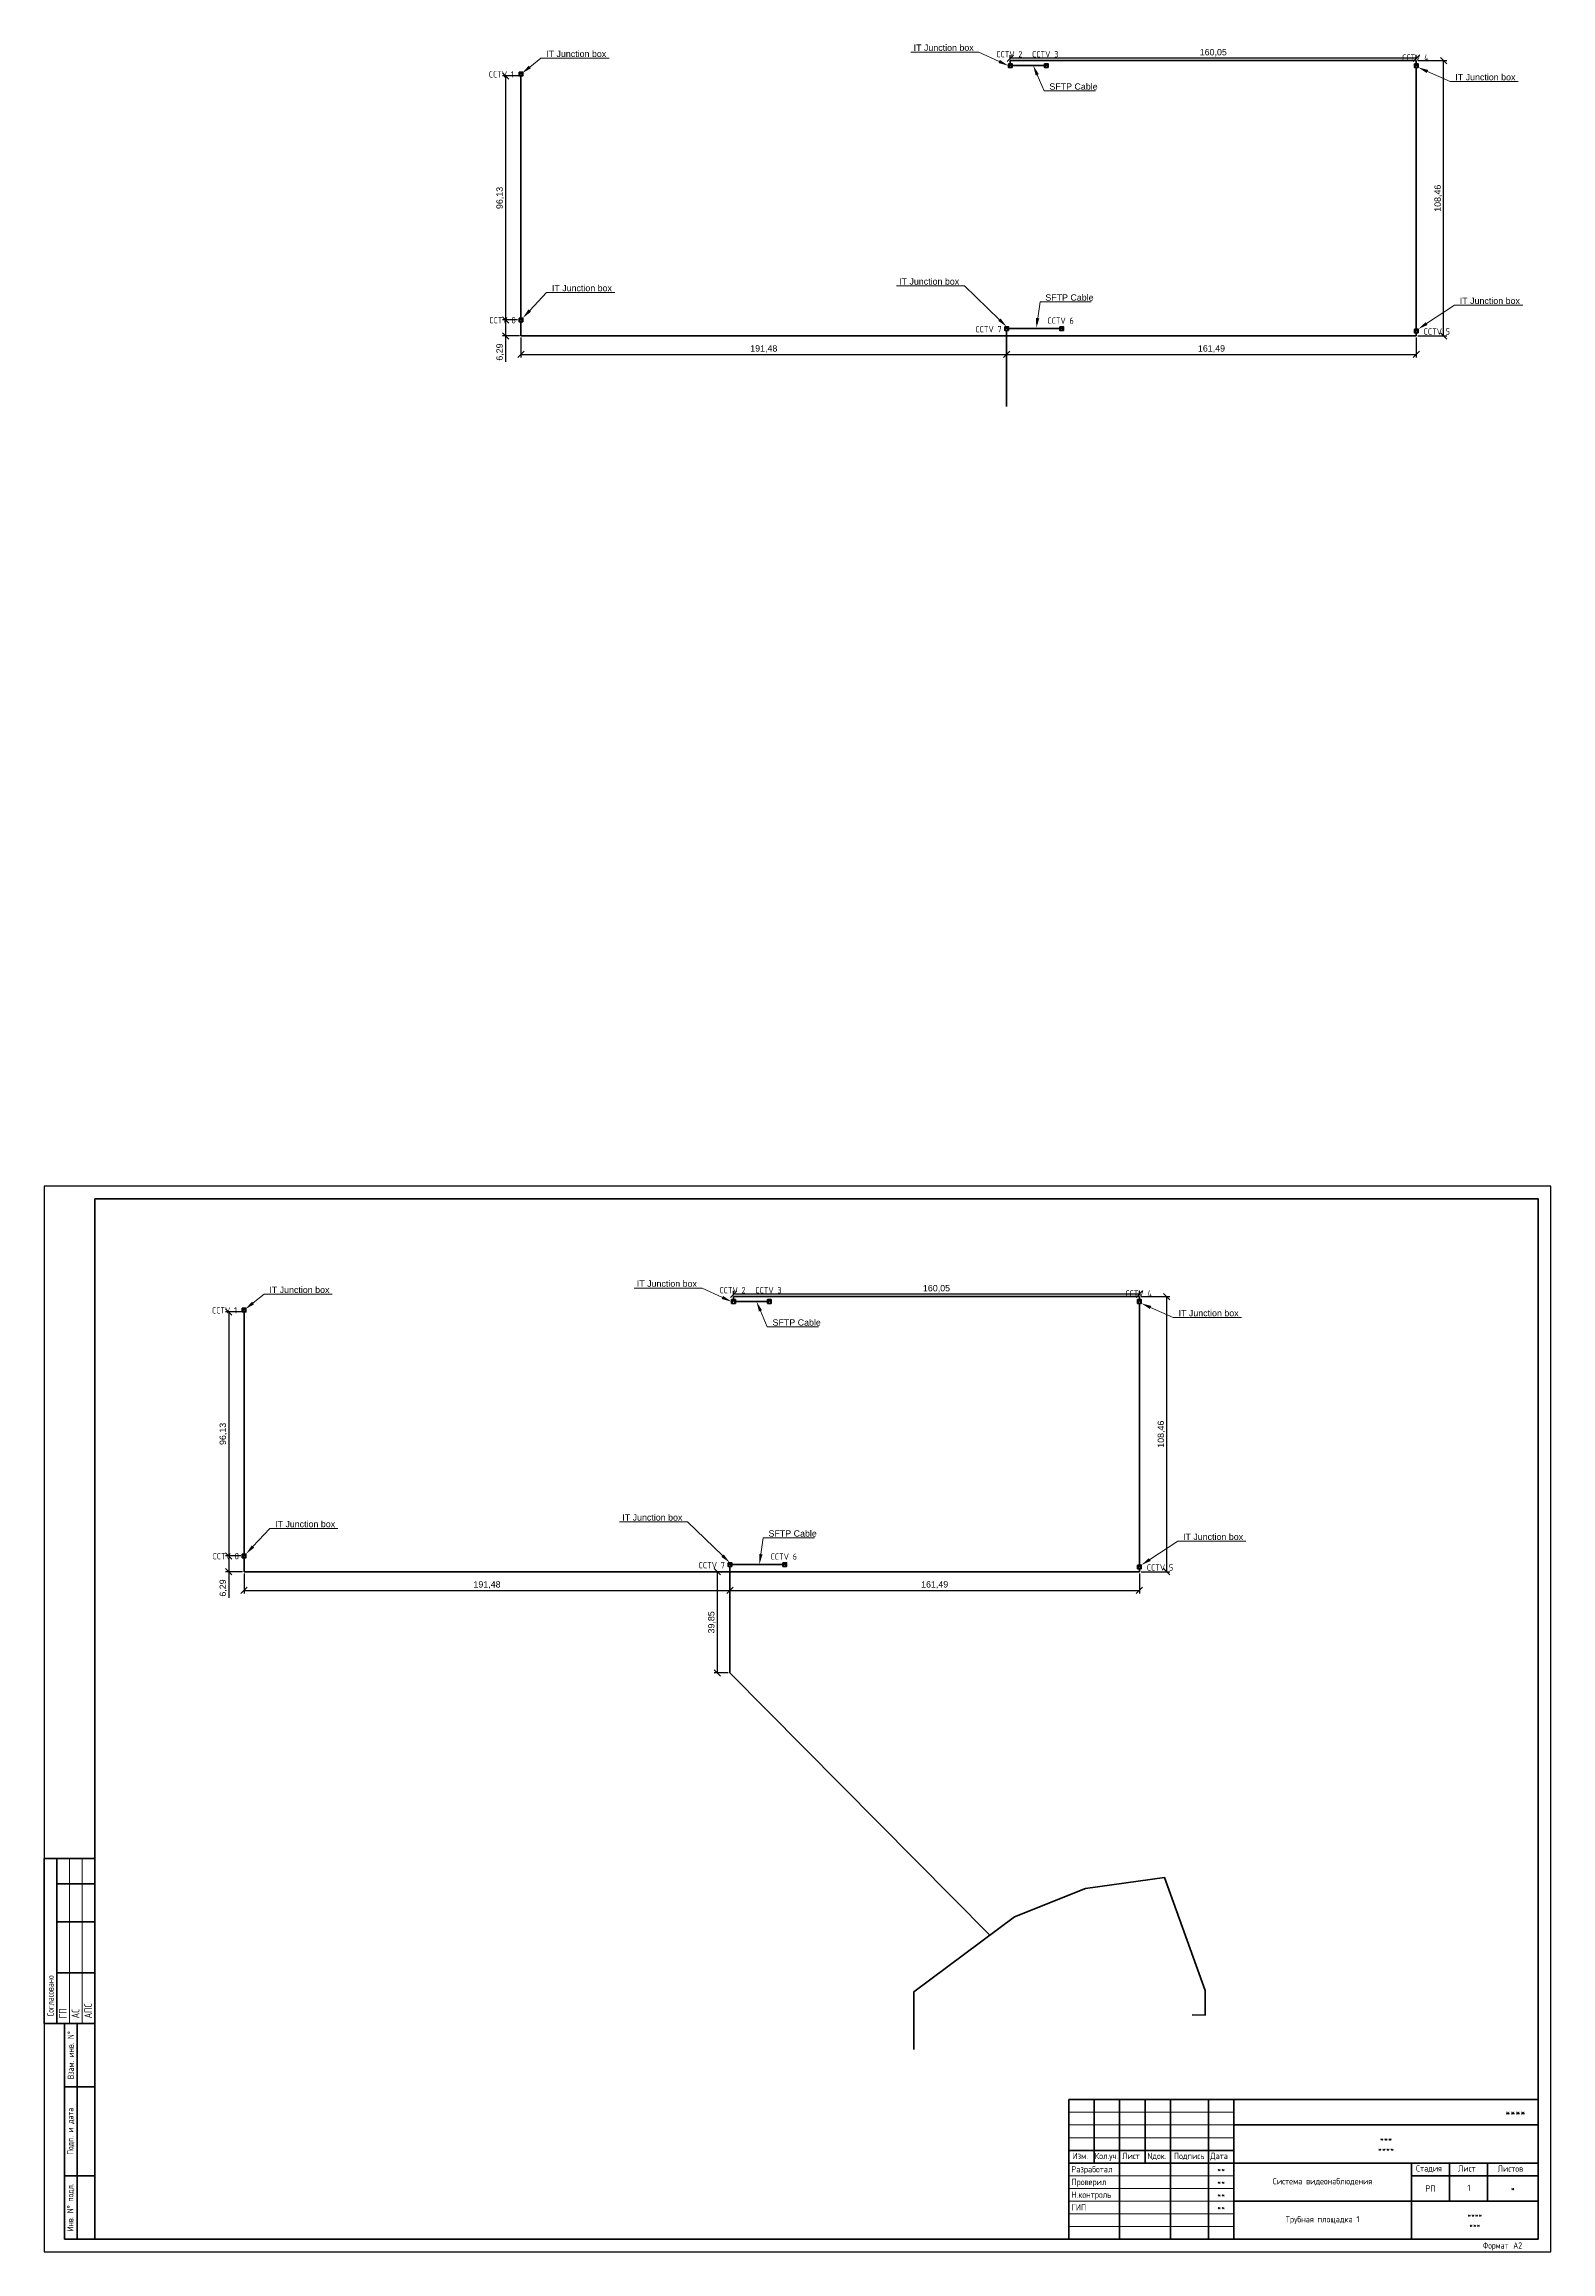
# Model space of a CAD drawing. Header units: millimetres. Extents: x 17643 to 21189, y -571 to 322.
# Drawn here: x 19119 to 19713, y -571 to 299 of the extents above; entities that cross this region are included whole.
import ezdxf
from ezdxf import colors
from ezdxf.entities.mleader import LeaderData, LeaderLine
from ezdxf.enums import TextEntityAlignment as Align
from ezdxf.lldxf.tags import DXFTag
from ezdxf.math import Vec2, Vec3

# ---------------------------------------------------------------- set-up
doc = ezdxf.new("R2010")
doc.units = ezdxf.units.MM
doc.linetypes.add('CONTI', pattern=[0])
for name, color, linetype in [('Text', 7, 'CONTI'), ('Text-Standart(R)', 7, 'Continuous'), ('TX_TEXT', 7, 'Continuous')]:
    doc.layers.add(name, color=color, linetype=linetype)
for name, color, linetype, lineweight in [('TX_RAMKA', 7, 'Continuous', 50), ('СВН_UTP', 6, 'Continuous', 40), ('СВН_ВОЛС', 10, 'fiber_optic', 50), ('Э_#Линии_ОСНОВНАЯ_050', 7, 'Continuous', 50), ('Э_#Линии_ТОНКАЯ_018', 7, 'Continuous', 18), ('Э_ТЕКСТ', 7, 'Continuous', 25)]:
    doc.layers.add(name, color=color, linetype=linetype, lineweight=lineweight)
doc.styles.add('RomanS', font='romans.shx')
doc.styles.add('simples.shx', font='simplex.shx', dxfattribs={"width": 0.8, "height": 2.5})
doc.styles.add('SIMPLEX', font='simplex.shx', dxfattribs={"width": 0.8})
doc.styles.add('simplex.shx', font='simplex.shx', dxfattribs={"width": 0.8})
doc.styles.get("Standard").update_dxf_attribs({"font": 'arial.ttf'})
doc.styles.add('ГОСТ 2.304', font='CS_Gost2304.shx')
doc.styles.add('Э_Romans', font='romans.shx', dxfattribs={"width": 0.7})
tags = doc.linetypes.add('fiber_optic', pattern='A,12.7,-5.08,["FIB OP",Standard,S=2.54,R=0,X=-3.54,Y=-1.27],-9.08', length=26.86).pattern_tags.tags
tags[6] = DXFTag(74, 10)
doc.dimstyles.new('Аннотативный', dxfattribs={"dimscale": 0, "dimtxt": 2.5, "dimasz": 2.5, "dimexe": 1.25, "dimexo": 0.625, "dimtad": 1, "dimtxsty": 'Standard', "dimblk": 'OBLIQUE', "dimcen": 2.5, "dimadec": 0, "dimazin": 0, "dimtfac": 1, "dimtmove": 0, "dimatfit": 3, "dimfxl": 1, "dimarcsym": 0})

# ---------------------------------------------------------------- blocks, each defined once
blk = doc.blocks.new('Э_Штамп_ГОСТ Р 21.1101-2013 Форма 3')
at = {"layer": 'TX_RAMKA'}
for p, q in [((-185, 55), (-185, 0)), ((0, 55), (-185, 55)), ((-175, 55), (-175, 30)), ((-175, 55), (-175, 30)), ((-165, 55), (-165, 0)), ((-155, 30), (-155, 55)), ((-145, 0), (-145, 55)), ((-145, 55), (-145, 0)), ((-130, 0), (-130, 55)), ((-130, 55), (-130, 0)), ((-120, 55), (-120, 0)), ((-120, 55), (-120, 0)), ((0, 55), (0, 0)), ((-120, 45), (0, 45)), ((-185, 35), (-120, 35)), ((-185, 30), (0, 30)), ((-50, 0), (-50, 30)), ((-35, 15), (-35, 30)), ((-20, 15), (-20, 30)), ((-50, 25), (0, 25)), ((-120, 15), (0, 15)), ((0, 0), (-185, 0))]:
    blk.add_line(p, q, dxfattribs=at)
at = {"layer": 'TX_RAMKA', "lineweight": 9}
for p, q in [((-185, 50), (-120, 50)), ((-185, 45), (-120, 45)), ((-185, 40), (-120, 40)), ((-185, 25), (-120, 25)), ((-185, 20), (-120, 20)), ((-185, 15), (-120, 15)), ((-185, 10), (-120, 10)), ((-185, 5), (-120, 5))]:
    blk.add_line(p, q, dxfattribs=at)
at = {"layer": 'Text', "color": 0, "style": 'simplex.shx', "width": 0.68}
blk.add_text('***', height=2.5, dxfattribs=at).set_placement((-25, 5.5), align=Align.MIDDLE)
at = {"layer": 'Text-Standart(R)', "style": 'simplex.shx', "width": 0.78}
for s, p in [('****', (-60, 35.5)), ('***', (-60, 39.5))]:
    blk.add_text(s, height=2.5, dxfattribs=at).set_placement(p, align=Align.MIDDLE)
at = {"layer": 'Text-Standart(R)', "insert": (-85, 22.63), "char_height": 2.5, "width": 70, "attachment_point": 5, "style": 'simplex.shx'}
blk.add_mtext('Система видеонаблюдения', dxfattribs=at)
at = {"layer": 'TX_RAMKA', "lineweight": -3, "style": 'RomanS', "width": 0.8}
for p in [(-125, 27.5), (-125, 22.5), (-125, 17.5), (-125, 12.5)]:
    blk.add_text('**', height=2.5, dxfattribs=at).set_placement(p, align=Align.MIDDLE)
at = {"layer": 'TX_TEXT', "style": 'SIMPLEX', "width": 0.8}
blk.add_text('****', height=3.5, dxfattribs=at).set_placement((-5, 50), align=Align.MIDDLE_RIGHT)
at = {"layer": 'TX_TEXT', "style": 'simplex.shx', "width": 0.8}
for s, p in [('Разработал', (-184, 26.3)), ('Изм.', (-183.59, 31.54)), ('Кол.уч.', (-174.82, 31.54)), ('Лист', (-164.02, 31.54)), ('Nдок.', (-154.1, 31.54)), ('Подпись', (-143.62, 31.54)), ('Дата', (-129.26, 31.54)), ('Стадия', (-48.15, 26.66)), ('Лист', (-31.6, 26.63)), ('Листов', (-15.99, 26.54)), ('Проверил', (-184, 21.29)), ('Н.контроль', (-184, 16.28)), ('ГИП', (-184, 11.28))]:
    blk.add_text(s, height=2.5, dxfattribs=at).set_placement(p)
at = {"layer": 'TX_TEXT', "style": 'simplex.shx'}
for s, width, p in [('РП', 0.8, (-42.5, 20)), ('*', 0.8, (-10, 20)), ('****', 0.68, (-25, 9.5))]:
    blk.add_text(s, height=2.5, dxfattribs=dict(at, width=width)).set_placement(p, align=Align.MIDDLE)
blk = doc.blocks.new('Э_Штамп_ГОСТ Р 21.1101-2013 Штамп боковой')
at = {"layer": 'Э_#Линии_ОСНОВНАЯ_050'}
for p, q in [((-12, 85), (0, 85)), ((-12, 85), (-12, 0)), ((-7, 85), (-7, 0)), ((0, 85), (0, 0)), ((-12, 60), (0, 60)), ((-12, 25), (0, 25)), ((-12, 0), (0, 0))]:
    blk.add_line(p, q, dxfattribs=at)
at = {"layer": 'Э_ТЕКСТ', "char_height": 2.5, "attachment_point": 5, "rotation": 90, "style": 'Э_Romans'}
for s, insert, width in [('Взам. инв. N%%D', (-9.5, 72.5), 25), ('Подп. и дата', (-9.5, 42.5), 35), ('Инв. N%%D подл.', (-9.5, 12.5), 25)]:
    blk.add_mtext(s, dxfattribs=dict(at, insert=insert, width=width))
blk = doc.blocks.new('Э_Штамп_ГОСТ Р 21.1101-2013 Штамп согласовано')
at = {"layer": 'Э_#Линии_ОСНОВНАЯ_050'}
for p, q in [((-20, 65), (0, 65)), ((-20, 65), (-20, 0)), ((-15, 65), (-15, 0)), ((0, 65), (0, 0)), ((-15, 55), (0, 55)), ((-15, 40), (0, 40)), ((-15, 20), (0, 20)), ((-20, 0), (0, 0))]:
    blk.add_line(p, q, dxfattribs=at)
at = {"layer": 'Э_#Линии_ТОНКАЯ_018'}
for p, q in [((-10, 65), (-10, 0)), ((-5, 65), (-5, 0))]:
    blk.add_line(p, q, dxfattribs=at)
at = {"layer": 'Э_ТЕКСТ', "insert": (-17.5, 0), "char_height": 2.5, "width": 65, "attachment_point": 4, "rotation": 90, "style": 'Э_Romans'}
blk.add_mtext('  Согласовано', dxfattribs=at)
blk = doc.blocks.new('*U13')
at = {"layer": 'Э_#Линии_ОСНОВНАЯ_050', "lineweight": 50}
blk.add_lwpolyline([(-574, 415), (-574, 5), (-5, 5), (-5, 415)], close=True, dxfattribs=at)
at = {"layer": 'Э_#Линии_ТОНКАЯ_018', "lineweight": 25}
blk.add_lwpolyline([(-594, 420), (-594, 0), (0, 0), (0, 420)], close=True, dxfattribs=at)
for name, p in [('Э_Штамп_ГОСТ Р 21.1101-2013 Штамп согласовано', (-574, 90)), ('Э_Штамп_ГОСТ Р 21.1101-2013 Штамп боковой', (-574, 5))]:
    blk.add_blockref(name, p)
at = {"linetype": 'Continuous', "lineweight": 25, "style": 'ГОСТ 2.304'}
for s, p in [('АПС', (-575.12, 92)), ('ГП', (-585.12, 92)), ('АС', (-580.12, 92))]:
    blk.add_text(s, height=3, rotation=90, dxfattribs=at).set_placement(p)
at = {"style": 'Э_Romans', "width": 0.7}
blk.add_text('Формат ', height=2.5, dxfattribs=at).set_placement((-26.82, 2.5), align=Align.MIDDLE_LEFT)
blk.add_attdef('ФОРМАТ', text='', height=2.5, dxfattribs=at).set_placement((-14.82, 2.5), align=Align.MIDDLE_LEFT)
blk = doc.blocks.new('A$Cde4dd363')
h = blk.add_hatch(color=0)
h.dxf.hatch_style = 1
h.paths.add_polyline_path([(0, 0), (0.73, 1.45), (0, 1.45)])
h.paths.add_polyline_path([(1.45, 1.45), (0.73, 1.45), (1.45, 0)])
at = {"color": 0}
for p, q in [((0, 0), (0.73, 1.45)), ((0.73, 1.45), (1.45, 0))]:
    blk.add_line(p, q, dxfattribs=at)
blk.add_lwpolyline([(0, 1.45), (1.45, 1.45), (1.45, 0), (0, 0)], close=True, dxfattribs=at)
blk = doc.blocks.new('_Oblique')
at = {"color": 0, "linetype": 'ByBlock', "lineweight": -2}
blk.add_line((-0.5, -0.5), (0.5, 0.5), dxfattribs=at)
blk = doc.blocks.new('*D41')
at = {"color": 0, "lineweight": -2, "transparency": 16777216}
for p, q in [((19306.28, 286.89), (19299.57, 286.89)), ((19300.82, 286.89), (19300.82, 190.76)), ((19305.55, 190.76), (19299.57, 190.76))]:
    blk.add_line(p, q, dxfattribs=at)
at = {"color": 0, "lineweight": -2, "transparency": 16777216, "xscale": 2.5, "yscale": 2.5, "zscale": 2.5}
for p, rotation in [((19300.82, 286.89), 90), ((19300.82, 190.76), 270)]:
    blk.add_blockref('_Oblique', p, dxfattribs=dict(at, rotation=rotation))
at = {"color": 0, "transparency": 16777216, "insert": (19298.7, 238.82), "char_height": 2.5, "attachment_point": 5, "rotation": 90}
blk.add_mtext('96,13', dxfattribs=at)
blk = doc.blocks.new('*D42')
at = {"color": 0, "lineweight": -2, "transparency": 16777216}
for p, q in [((19305.55, 190.76), (19299.57, 190.76)), ((19306.28, 184.47), (19299.57, 184.47)), ((19300.82, 190.76), (19300.82, 184.47)), ((19300.82, 184.47), (19300.82, 174.21))]:
    blk.add_line(p, q, dxfattribs=at)
at = {"color": 0, "lineweight": -2, "transparency": 16777216, "xscale": 2.5, "yscale": 2.5, "zscale": 2.5}
for p, rotation in [((19300.82, 190.76), 90), ((19300.82, 184.47), 270)]:
    blk.add_blockref('_Oblique', p, dxfattribs=dict(at, rotation=rotation))
at = {"color": 0, "transparency": 16777216, "insert": (19298.7, 178.09), "char_height": 2.5, "attachment_point": 5, "rotation": 90}
blk.add_mtext('6,29', dxfattribs=at)
blk = doc.blocks.new('*D43')
at = {"color": 0, "lineweight": -2, "transparency": 16777216}
for p, q in [((19306.9, 183.85), (19306.9, 175.91)), ((19498.38, 183.85), (19498.38, 175.91)), ((19306.9, 177.16), (19498.38, 177.16))]:
    blk.add_line(p, q, dxfattribs=at)
at = {"color": 0, "lineweight": -2, "transparency": 16777216, "xscale": 2.5, "yscale": 2.5, "zscale": 2.5, "rotation": 180}
blk.add_blockref('_Oblique', (19306.9, 177.16), dxfattribs=at)
at = {"color": 0, "lineweight": -2, "transparency": 16777216, "xscale": 2.5, "yscale": 2.5, "zscale": 2.5}
blk.add_blockref('_Oblique', (19498.38, 177.16), dxfattribs=at)
at = {"color": 0, "transparency": 16777216, "insert": (19402.64, 179.29), "char_height": 2.5, "attachment_point": 5}
blk.add_mtext('191,48', dxfattribs=at)
blk = doc.blocks.new('*D44')
at = {"color": 0, "lineweight": -2, "transparency": 16777216}
for p, q in [((19498.38, 183.85), (19498.38, 175.91)), ((19659.87, 183.85), (19659.87, 175.91)), ((19498.38, 177.16), (19659.87, 177.16))]:
    blk.add_line(p, q, dxfattribs=at)
at = {"color": 0, "lineweight": -2, "transparency": 16777216, "xscale": 2.5, "yscale": 2.5, "zscale": 2.5, "rotation": 180}
blk.add_blockref('_Oblique', (19498.38, 177.16), dxfattribs=at)
at = {"color": 0, "lineweight": -2, "transparency": 16777216, "xscale": 2.5, "yscale": 2.5, "zscale": 2.5}
blk.add_blockref('_Oblique', (19659.87, 177.16), dxfattribs=at)
at = {"color": 0, "transparency": 16777216, "insert": (19579.13, 179.29), "char_height": 2.5, "attachment_point": 5}
blk.add_mtext('161,49', dxfattribs=at)
blk = doc.blocks.new('*D45')
at = {"color": 0, "lineweight": -2, "transparency": 16777216}
for p, q in [((19660.5, 292.94), (19671.89, 292.94)), ((19670.64, 184.47), (19670.64, 292.94)), ((19660.5, 184.47), (19671.89, 184.47))]:
    blk.add_line(p, q, dxfattribs=at)
at = {"color": 0, "lineweight": -2, "transparency": 16777216, "xscale": 2.5, "yscale": 2.5, "zscale": 2.5}
for p, rotation in [((19670.64, 292.94), 90), ((19670.64, 184.47), 270)]:
    blk.add_blockref('_Oblique', p, dxfattribs=dict(at, rotation=rotation))
at = {"color": 0, "transparency": 16777216, "insert": (19668.52, 238.7), "char_height": 2.5, "attachment_point": 5, "rotation": 90}
blk.add_mtext('108,46', dxfattribs=at)
blk = doc.blocks.new('*D46')
at = {"color": 0, "lineweight": -2, "transparency": 16777216}
for p, q in [((19499.82, 293.56), (19499.82, 295.15)), ((19659.87, 293.9), (19499.82, 293.9)), ((19659.87, 293.56), (19659.87, 295.15))]:
    blk.add_line(p, q, dxfattribs=at)
at = {"color": 0, "lineweight": -2, "transparency": 16777216, "xscale": 2.5, "yscale": 2.5, "zscale": 2.5, "rotation": 180}
blk.add_blockref('_Oblique', (19499.82, 293.9), dxfattribs=at)
at = {"color": 0, "lineweight": -2, "transparency": 16777216, "xscale": 2.5, "yscale": 2.5, "zscale": 2.5}
blk.add_blockref('_Oblique', (19659.87, 293.9), dxfattribs=at)
at = {"color": 0, "transparency": 16777216, "insert": (19579.85, 296.03), "char_height": 2.5, "attachment_point": 5}
blk.add_mtext('160,05', dxfattribs=at)
blk = doc.blocks.new('*D2739')
at = {"color": 0, "lineweight": -2, "transparency": 16777216}
for p, q in [((19197.15, -200.23), (19190.45, -200.23)), ((19191.7, -200.23), (19191.7, -296.36)), ((19196.43, -296.36), (19190.45, -296.36))]:
    blk.add_line(p, q, dxfattribs=at)
at = {"color": 0, "lineweight": -2, "transparency": 16777216, "xscale": 2.5, "yscale": 2.5, "zscale": 2.5}
for p, rotation in [((19191.7, -200.23), 90), ((19191.7, -296.36), 270)]:
    blk.add_blockref('_Oblique', p, dxfattribs=dict(at, rotation=rotation))
at = {"color": 0, "transparency": 16777216, "insert": (19189.57, -248.29), "char_height": 2.5, "attachment_point": 5, "rotation": 90}
blk.add_mtext('96,13', dxfattribs=at)
blk = doc.blocks.new('*D2740')
at = {"color": 0, "lineweight": -2, "transparency": 16777216}
for p, q in [((19196.43, -296.36), (19190.45, -296.36)), ((19197.15, -302.65), (19190.45, -302.65)), ((19191.7, -296.36), (19191.7, -302.65)), ((19191.7, -302.65), (19191.7, -312.91))]:
    blk.add_line(p, q, dxfattribs=at)
at = {"color": 0, "lineweight": -2, "transparency": 16777216, "xscale": 2.5, "yscale": 2.5, "zscale": 2.5}
for p, rotation in [((19191.7, -296.36), 90), ((19191.7, -302.65), 270)]:
    blk.add_blockref('_Oblique', p, dxfattribs=dict(at, rotation=rotation))
at = {"color": 0, "transparency": 16777216, "insert": (19189.57, -309.03), "char_height": 2.5, "attachment_point": 5, "rotation": 90}
blk.add_mtext('6,29', dxfattribs=at)
blk = doc.blocks.new('*D2741')
at = {"color": 0, "lineweight": -2, "transparency": 16777216}
for p, q in [((19197.78, -303.27), (19197.78, -311.21)), ((19389.26, -303.27), (19389.26, -311.21)), ((19197.78, -309.96), (19389.26, -309.96))]:
    blk.add_line(p, q, dxfattribs=at)
at = {"color": 0, "lineweight": -2, "transparency": 16777216, "xscale": 2.5, "yscale": 2.5, "zscale": 2.5, "rotation": 180}
blk.add_blockref('_Oblique', (19197.78, -309.96), dxfattribs=at)
at = {"color": 0, "lineweight": -2, "transparency": 16777216, "xscale": 2.5, "yscale": 2.5, "zscale": 2.5}
blk.add_blockref('_Oblique', (19389.26, -309.96), dxfattribs=at)
at = {"color": 0, "transparency": 16777216, "insert": (19293.52, -307.83), "char_height": 2.5, "attachment_point": 5}
blk.add_mtext('191,48', dxfattribs=at)
blk = doc.blocks.new('*D2742')
at = {"color": 0, "lineweight": -2, "transparency": 16777216}
for p, q in [((19389.26, -303.27), (19389.26, -311.21)), ((19550.75, -303.27), (19550.75, -311.21)), ((19389.26, -309.96), (19550.75, -309.96))]:
    blk.add_line(p, q, dxfattribs=at)
at = {"color": 0, "lineweight": -2, "transparency": 16777216, "xscale": 2.5, "yscale": 2.5, "zscale": 2.5, "rotation": 180}
blk.add_blockref('_Oblique', (19389.26, -309.96), dxfattribs=at)
at = {"color": 0, "lineweight": -2, "transparency": 16777216, "xscale": 2.5, "yscale": 2.5, "zscale": 2.5}
blk.add_blockref('_Oblique', (19550.75, -309.96), dxfattribs=at)
at = {"color": 0, "transparency": 16777216, "insert": (19470, -307.83), "char_height": 2.5, "attachment_point": 5}
blk.add_mtext('161,49', dxfattribs=at)
blk = doc.blocks.new('*D2743')
at = {"color": 0, "lineweight": -2, "transparency": 16777216}
for p, q in [((19551.37, -194.18), (19562.77, -194.18)), ((19561.52, -302.65), (19561.52, -194.18)), ((19551.37, -302.65), (19562.77, -302.65))]:
    blk.add_line(p, q, dxfattribs=at)
at = {"color": 0, "lineweight": -2, "transparency": 16777216, "xscale": 2.5, "yscale": 2.5, "zscale": 2.5}
for p, rotation in [((19561.52, -194.18), 90), ((19561.52, -302.65), 270)]:
    blk.add_blockref('_Oblique', p, dxfattribs=dict(at, rotation=rotation))
at = {"color": 0, "transparency": 16777216, "insert": (19559.39, -248.41), "char_height": 2.5, "attachment_point": 5, "rotation": 90}
blk.add_mtext('108,46', dxfattribs=at)
blk = doc.blocks.new('*D2744')
at = {"color": 0, "lineweight": -2, "transparency": 16777216}
for p, q in [((19390.7, -193.56), (19390.7, -191.97)), ((19550.75, -193.22), (19390.7, -193.22)), ((19550.75, -193.56), (19550.75, -191.97))]:
    blk.add_line(p, q, dxfattribs=at)
at = {"color": 0, "lineweight": -2, "transparency": 16777216, "xscale": 2.5, "yscale": 2.5, "zscale": 2.5, "rotation": 180}
blk.add_blockref('_Oblique', (19390.7, -193.22), dxfattribs=at)
at = {"color": 0, "lineweight": -2, "transparency": 16777216, "xscale": 2.5, "yscale": 2.5, "zscale": 2.5}
blk.add_blockref('_Oblique', (19550.75, -193.22), dxfattribs=at)
at = {"color": 0, "transparency": 16777216, "insert": (19470.72, -191.09), "char_height": 2.5, "attachment_point": 5}
blk.add_mtext('160,05', dxfattribs=at)
blk = doc.blocks.new('*D2746')
at = {"color": 0, "lineweight": -2, "transparency": 16777216}
for p, q in [((19388.63, -302.65), (19383.04, -302.65)), ((19384.29, -302.65), (19384.29, -342.49)), ((19388.63, -342.49), (19383.04, -342.49))]:
    blk.add_line(p, q, dxfattribs=at)
at = {"color": 0, "lineweight": -2, "transparency": 16777216, "xscale": 2.5, "yscale": 2.5, "zscale": 2.5}
for p, rotation in [((19384.29, -302.65), 90), ((19384.29, -342.49), 270)]:
    blk.add_blockref('_Oblique', p, dxfattribs=dict(at, rotation=rotation))
at = {"color": 0, "transparency": 16777216, "insert": (19382.16, -322.57), "char_height": 2.5, "attachment_point": 5, "rotation": 90}
blk.add_mtext('39,85', dxfattribs=at)

msp = doc.modelspace()

# ---------------------------------------------------------------- linework, layer by layer
at = {"layer": 'СВН_UTP'}
for p, q in [((19513.24, 291.007, -76.979), (19500.545, 291.007, -76.979)), ((19519.29, 187.337, -76.979), (19499.107, 187.337, -76.979)), ((19404.116, -196.112, -78.207), (19391.421, -196.112, -78.207)), ((19410.166, -299.782, -78.207), (19389.983, -299.782, -78.207))]:
    msp.add_line(p, q, dxfattribs=at)
at = {"layer": 'СВН_ВОЛС'}
for p, q in [((19499.819, 291.732, -76.979), (19499.819, 292.936, -76.979)), ((19499.819, 292.936, -76.979), (19659.873, 292.936, -76.979)), ((19659.873, 292.936, -76.979), (19659.873, 291.732, -76.979)), ((19659.873, 187.126, -76.979), (19659.873, 290.282, -76.979)), ((19306.902, 286.888, -76.979), (19306.902, 191.486, -76.979)), ((19306.902, 190.036, -76.979), (19306.902, 184.473, -76.979)), ((19306.902, 184.473, -76.979), (19659.873, 184.473, -76.979)), ((19498.382, 186.612, -76.979), (19498.382, 184.473, -76.979)), ((19498.382, 184.473, -76.979), (19498.382, 156.685, -76.979)), ((19659.873, 184.473, -76.979), (19659.873, 185.676, -76.979)), ((19390.696, -195.387, -78.207), (19390.696, -194.183, -78.207)), ((19390.696, -194.183, -78.207), (19550.749, -194.183, -78.207)), ((19550.749, -194.183, -78.207), (19550.749, -195.387, -78.207)), ((19550.749, -299.993, -78.207), (19550.749, -196.837, -78.207)), ((19197.778, -200.231, -78.207), (19197.778, -295.633, -78.207)), ((19197.778, -297.083, -78.207), (19197.778, -302.647, -78.207)), ((19197.778, -302.647, -78.207), (19550.749, -302.647, -78.207)), ((19389.258, -300.507, -78.207), (19389.258, -302.647, -78.207)), ((19389.258, -342.495, -1.228), (19389.258, -302.647, -1.228)), ((19550.749, -302.647, -78.207), (19550.749, -301.444, -78.207)), ((19389.258, -342.495, -1.228), (19491.802, -445.857, -78.207))]:
    msp.add_line(p, q, dxfattribs=at)
at = {"layer": 'СВН_ВОЛС', "linetype": 'fiber_optic', "elevation": -78.207}
msp.add_lwpolyline([(19461.837, -490.975), (19461.837, -468.153), (19501.475, -438.659), (19529.469, -427.411), (19560.553, -423.116), (19576.69, -467.603), (19576.69, -477.347), (19571.458, -477.305)], dxfattribs=at)

# ---------------------------------------------------------------- block references
msp.add_blockref('*U13', (19712.927, -570.661)).add_auto_attribs({'ФОРМАТ': 'А2'})
msp.add_blockref('Э_Штамп_ГОСТ Р 21.1101-2013 Форма 3', (19707.927, -565.661))
at = {"layer": 'СВН_UTP'}
for p in [(19513.24, 290.282, -76.979), (19519.29, 186.612, -76.979), (19404.116, -196.837, -78.207), (19410.166, -300.507, -78.207)]:
    msp.add_blockref('A$Cde4dd363', p, dxfattribs=at)
at = {"layer": 'СВН_ВОЛС'}
for p in [(19306.177, 286.888, -76.979), (19499.094, 290.282, -76.979), (19659.147, 290.282, -76.979), (19306.177, 190.036, -76.979), (19497.656, 186.612, -76.979), (19659.147, 185.676, -76.979), (19197.053, -200.231, -78.207), (19389.97, -196.837, -78.207), (19550.024, -196.837, -78.207), (19197.053, -297.083, -78.207), (19388.532, -300.507, -78.207), (19550.024, -301.444, -78.207)]:
    msp.add_blockref('A$Cde4dd363', p, dxfattribs=at)

# ---------------------------------------------------------------- texts
at = {"layer": 'TX_RAMKA', "lineweight": -3, "style": 'RomanS', "width": 0.8}
msp.add_text('Трубная площадка 1', height=2.5, dxfattribs=at).set_placement((19622.927, -557.816), align=Align.MIDDLE_CENTER)
at = {"layer": 'TX_TEXT', "style": 'simples.shx', "width": 0.8}
msp.add_text('1', height=2.5, dxfattribs=at).set_placement((19680.031, -546.714, 21.366))
at = {"layer": 'СВН_UTP', "lineweight": 25, "style": 'RomanS', "width": 0.8}
for s, p in [('CCTV 2', (19499.441, 295.454, -76.979)), ('CCTV 3', (19513.586, 295.454, -76.979)), ('CCTV 1', (19299.158, 287.522, -155.437)), ('CCTV 4', (19659.494, 294.124, -76.979)), ('CCTV 8', (19299.665, 190.647, -76.979)), ('CCTV 6', (19519.636, 190.454, -76.979)), ('CCTV 7', (19491.238, 187.091, 1.38)), ('CCTV 5', (19667.97, 186.178, -76.979)), ('CCTV 2', (19390.317, -191.666, -78.207)), ('CCTV 3', (19404.462, -191.666, -78.207)), ('CCTV 1', (19190.034, -199.597, -156.665)), ('CCTV 4', (19550.37, -192.995, -78.207)), ('CCTV 8', (19190.542, -296.473, -78.207)), ('CCTV 6', (19410.513, -296.665, -78.207)), ('CCTV 7', (19382.114, -300.028, 0.152)), ('CCTV 5', (19558.846, -300.941, -78.207))]:
    msp.add_text(s, height=2.5, dxfattribs=at).set_placement(p, align=Align.MIDDLE_CENTER)

# ---------------------------------------------------------------- dimensions: what is measured, and where the dimension line sits
for base, p1, p2, picture, middle in [((19499.819, 293.902, -76.979), (19659.873, 292.936, -76.979), (19499.819, 292.936, -76.979), '*D46', (19579.846, 296.029, -76.979)), ((19498.382, 177.159, -76.979), (19306.902, 184.473, -76.979), (19498.382, 184.473, -76.979), '*D43', (19402.642, 179.287, -76.979)), ((19659.873, 177.159, -76.979), (19498.382, 184.473, -76.979), (19659.873, 184.473, -76.979), '*D44', (19579.127, 179.287, -76.979)), ((19390.696, -193.218, -78.207), (19550.749, -194.183, -78.207), (19390.696, -194.183, -78.207), '*D2744', (19470.722, -191.09, -78.207)), ((19389.258, -309.96, -78.207), (19197.778, -302.647, -78.207), (19389.258, -302.647, -78.207), '*D2741', (19293.518, -307.833, -78.207)), ((19550.749, -309.96, -78.207), (19389.258, -302.647, -78.207), (19550.749, -302.647, -78.207), '*D2742', (19470.004, -307.833, -78.207))]:
    dim = msp.add_linear_dim(base=base, p1=p1, p2=p2, dimstyle='Аннотативный')
    dim.commit()
    dim.dimension.update_dxf_attribs({"geometry": picture, "text_midpoint": middle})
for base, p1, p2, picture, middle in [((19300.824, 190.761, -76.979), (19306.902, 286.888, -76.979), (19306.177, 190.761, -76.979), '*D41', (19298.697, 238.825, -76.979)), ((19670.644, 292.936, -76.979), (19659.873, 184.473, -76.979), (19659.873, 292.936, -76.979), '*D45', (19668.516, 238.704, -76.979)), ((19300.824, 184.473, -76.979), (19306.177, 190.761, -76.979), (19306.902, 184.473, -76.979), '*D42', (19298.697, 178.091, -76.979)), ((19191.7, -296.358, -78.207), (19197.778, -200.231, -78.207), (19197.053, -296.358, -78.207), '*D2739', (19189.573, -248.295, -78.207)), ((19561.52, -194.183, -78.207), (19550.749, -302.647, -78.207), (19550.749, -194.183, -78.207), '*D2743', (19559.393, -248.415, -78.207)), ((19191.7, -302.647, -78.207), (19197.053, -296.358, -78.207), (19197.778, -302.647, -78.207), '*D2740', (19189.573, -309.028, -78.207))]:
    dim = msp.add_linear_dim(base=base, p1=p1, p2=p2, angle=90, dimstyle='Аннотативный')
    dim.commit()
    dim.dimension.update_dxf_attribs({"geometry": picture, "text_midpoint": middle})
dim = msp.add_aligned_dim(p1=(19389.258, -302.647, -1.228), p2=(19389.258, -342.495, -1.228), distance=-4.967, dimstyle='Аннотативный')
dim.commit()
dim.dimension.update_dxf_attribs({"geometry": '*D2746', "text_midpoint": (19382.164, -322.571)})

# ---------------------------------------------------------------- leaders
at = {"layer": 'СВН_UTP'}
ml = msp.add_multileader_mtext('Standard', dxfattribs=at)
ml.set_content('SFTP Cable', color=256)
ml.set_leader_properties(lineweight=5)
ml.build(insert=Vec2(0, 0))
ml.multileader.update_dxf_attribs({"text_left_attachment_type": 6, "text_right_attachment_type": 6})
ctx = ml.context
ctx.base_point, ctx.char_height, ctx.plane_origin = Vec3(19513.228, 280.984, -76.979), 2.5, Vec3(19546.011, 276.236, -76.979)
ctx.left_attachment, ctx.right_attachment = 6, 6
notes = []
notes.append((ctx, [(1, (1, 1, 0), (19513.157, 280.984, -76.979), (1, 0), 0.0702, [(0, [(19508.867, 291.007, -76.979)], 0, [])])]))
ctx.mtext.insert, ctx.mtext.flow_direction = Vec3(19515.228, 283.984, -76.979), 5
ml = msp.add_multileader_mtext('Standard', dxfattribs=at)
ml.set_content('SFTP Cable', color=256)
ml.set_leader_properties(lineweight=5)
ml.build(insert=Vec2(0, 0))
ml.multileader.update_dxf_attribs({"text_left_attachment_type": 6, "text_right_attachment_type": 6})
ctx = ml.context
ctx.base_point, ctx.char_height, ctx.plane_origin = Vec3(19511.637, 197.833, -76.979), 2.5, Vec3(19544.421, 193.084, -76.979)
ctx.left_attachment, ctx.right_attachment = 6, 6
notes.append((ctx, [(1, (1, 1, 0), (19511.567, 197.833, -76.979), (1, 0), 0.0702, [(0, [(19510.048, 187.468, -76.979)], 0, [])])]))
ctx.mtext.insert, ctx.mtext.flow_direction = Vec3(19513.637, 200.833, -76.979), 5
ml = msp.add_multileader_mtext('Standard', dxfattribs=at)
ml.set_content('SFTP Cable', color=256)
ml.set_leader_properties(lineweight=5)
ml.build(insert=Vec2(0, 0))
ml.multileader.update_dxf_attribs({"text_left_attachment_type": 6, "text_right_attachment_type": 6})
ctx = ml.context
ctx.base_point, ctx.char_height, ctx.plane_origin = Vec3(19404.104, -206.135, -78.207), 2.5, Vec3(19436.887, -210.884, -78.207)
ctx.left_attachment, ctx.right_attachment = 6, 6
notes.append((ctx, [(1, (1, 1, 0), (19404.034, -206.135, -78.207), (1, 0), 0.0702, [(0, [(19399.744, -196.112, -78.207)], 0, [])])]))
ctx.mtext.insert, ctx.mtext.flow_direction = Vec3(19406.104, -203.135, -78.207), 5
ml = msp.add_multileader_mtext('Standard', dxfattribs=at)
ml.set_content('SFTP Cable', color=256)
ml.set_leader_properties(lineweight=5)
ml.build(insert=Vec2(0, 0))
ml.multileader.update_dxf_attribs({"text_left_attachment_type": 6, "text_right_attachment_type": 6})
ctx = ml.context
ctx.base_point, ctx.char_height, ctx.plane_origin = Vec3(19402.514, -289.287, -78.207), 2.5, Vec3(19435.297, -294.035, -78.207)
ctx.left_attachment, ctx.right_attachment = 6, 6
notes.append((ctx, [(1, (1, 1, 0), (19402.443, -289.287, -78.207), (1, 0), 0.0702, [(0, [(19400.925, -299.652, -78.207)], 0, [])])]))
ctx.mtext.insert, ctx.mtext.flow_direction = Vec3(19404.514, -286.287, -78.207), 5
at = {"layer": 'СВН_ВОЛС', "linetype": 'fiber_optic'}
ml = msp.add_multileader_mtext('Standard', dxfattribs=at)
ml.set_content('IT Junction box', color=256)
ml.set_leader_properties(lineweight=5)
ml.build(insert=Vec2(0, 0))
ml.multileader.update_dxf_attribs({"text_left_attachment_type": 6, "text_right_attachment_type": 6})
ctx = ml.context
ctx.base_point, ctx.char_height, ctx.plane_origin = Vec3(19314.843, 293.855, -76.979), 2.5, Vec3(19307.26, 287.946, -76.979)
ctx.left_attachment, ctx.right_attachment = 6, 6
notes.append((ctx, [(1, (1, 1, 0), (19314.772, 293.855, -76.979), (1, 0), 0.0702, [(0, [(19307.26, 287.946, -76.979)], 0, [])])]))
ctx.mtext.insert, ctx.mtext.flow_direction = Vec3(19316.843, 296.855, -76.979), 5
ml = msp.add_multileader_mtext('Standard', dxfattribs=at)
ml.set_content('IT Junction box', color=256)
ml.set_leader_properties(lineweight=5)
ml.build(insert=Vec2(0, 0))
ml.multileader.update_dxf_attribs({"text_left_attachment_type": 6, "text_right_attachment_type": 6})
ctx = ml.context
ctx.base_point, ctx.char_height, ctx.plane_origin = Vec3(19460.062, 296.298, -76.979), 2.5, Vec3(19499.065, 290.93, -76.979)
ctx.left_attachment, ctx.right_attachment, ctx.text_align_type = 6, 6, 2
notes.append((ctx, [(0, (1, 1, 0), (19487.464, 296.298, -76.979), (-1, 0), 0.0702, [(0, [(19499.065, 290.93, -76.979)], 0, [])])]))
ctx.mtext.insert, ctx.mtext.alignment, ctx.mtext.flow_direction = Vec3(19485.394, 299.298, -76.979), 3, 5
ml = msp.add_multileader_mtext('Standard', dxfattribs=at)
ml.set_content('IT Junction box', color=256)
ml.set_leader_properties(lineweight=5)
ml.build(insert=Vec2(0, 0))
ml.multileader.update_dxf_attribs({"text_left_attachment_type": 6, "text_right_attachment_type": 6})
ctx = ml.context
ctx.base_point, ctx.char_height, ctx.plane_origin = Vec3(19673.274, 284.667, -76.979), 2.5, Vec3(19660.598, 290.282, -76.979)
ctx.left_attachment, ctx.right_attachment = 6, 6
notes.append((ctx, [(1, (1, 1, 0), (19673.204, 284.667, -76.979), (1, 0), 0.0702, [(0, [(19660.598, 290.282, -76.979)], 0, [])])]))
ctx.mtext.insert, ctx.mtext.flow_direction = Vec3(19675.274, 287.667, -76.979), 5
ml = msp.add_multileader_mtext('Standard', dxfattribs=at)
ml.set_content('IT Junction box', color=256)
ml.set_leader_properties(lineweight=5)
ml.build(insert=Vec2(0, 0))
ml.multileader.update_dxf_attribs({"text_left_attachment_type": 6, "text_right_attachment_type": 6})
ctx = ml.context
ctx.base_point, ctx.char_height, ctx.plane_origin = Vec3(19317.096, 201.534, -76.979), 2.5, Vec3(19307.628, 191.486, -76.979)
ctx.left_attachment, ctx.right_attachment = 6, 6
notes.append((ctx, [(1, (1, 1, 0), (19317.026, 201.534, -76.979), (1, 0), 0.0702, [(0, [(19307.628, 191.486, -76.979)], 0, [])])]))
ctx.mtext.insert, ctx.mtext.flow_direction = Vec3(19319.096, 204.534, -76.979), 5
ml = msp.add_multileader_mtext('Standard', dxfattribs=at)
ml.set_content('IT Junction box', color=256)
ml.set_leader_properties(lineweight=5)
ml.build(insert=Vec2(0, 0))
ml.multileader.update_dxf_attribs({"text_left_attachment_type": 6, "text_right_attachment_type": 6})
ctx = ml.context
ctx.base_point, ctx.char_height, ctx.plane_origin = Vec3(19454.337, 204.168, -76.979), 2.5, Vec3(19498.382, 188.062, -76.979)
ctx.left_attachment, ctx.right_attachment, ctx.text_align_type = 6, 6, 2
notes.append((ctx, [(0, (1, 1, 0), (19481.74, 204.168, -76.979), (-1, 0), 0.0702, [(0, [(19498.382, 188.062, -76.979)], 0, [])])]))
ctx.mtext.insert, ctx.mtext.alignment, ctx.mtext.flow_direction = Vec3(19479.669, 207.168, -76.979), 3, 5
ml = msp.add_multileader_mtext('Standard', dxfattribs=at)
ml.set_content('IT Junction box', color=256)
ml.set_leader_properties(lineweight=5)
ml.build(insert=Vec2(0, 0))
ml.multileader.update_dxf_attribs({"text_left_attachment_type": 6, "text_right_attachment_type": 6})
ctx = ml.context
ctx.base_point, ctx.char_height, ctx.plane_origin = Vec3(19675.04, 196.519, -76.979), 2.5, Vec3(19660.598, 187.126, -76.979)
ctx.left_attachment, ctx.right_attachment = 6, 6
notes.append((ctx, [(1, (1, 1, 0), (19674.97, 196.519, -76.979), (1, 0), 0.0702, [(0, [(19660.598, 187.126, -76.979)], 0, [])])]))
ctx.mtext.insert, ctx.mtext.flow_direction = Vec3(19677.04, 199.519, -76.979), 5
ml = msp.add_multileader_mtext('Standard', dxfattribs=at)
ml.set_content('IT Junction box', color=256)
ml.set_leader_properties(lineweight=5)
ml.build(insert=Vec2(0, 0))
ml.multileader.update_dxf_attribs({"text_left_attachment_type": 6, "text_right_attachment_type": 6})
ctx = ml.context
ctx.base_point, ctx.char_height, ctx.plane_origin = Vec3(19205.719, -193.265, -78.207), 2.5, Vec3(19198.136, -199.173, -78.207)
ctx.left_attachment, ctx.right_attachment = 6, 6
notes.append((ctx, [(1, (1, 1, 0), (19205.649, -193.265, -78.207), (1, 0), 0.0702, [(0, [(19198.136, -199.173, -78.207)], 0, [])])]))
ctx.mtext.insert, ctx.mtext.flow_direction = Vec3(19207.719, -190.265, -78.207), 5
ml = msp.add_multileader_mtext('Standard', dxfattribs=at)
ml.set_content('IT Junction box', color=256)
ml.set_leader_properties(lineweight=5)
ml.build(insert=Vec2(0, 0))
ml.multileader.update_dxf_attribs({"text_left_attachment_type": 6, "text_right_attachment_type": 6})
ctx = ml.context
ctx.base_point, ctx.char_height, ctx.plane_origin = Vec3(19350.938, -190.821, -78.207), 2.5, Vec3(19389.941, -196.189, -78.207)
ctx.left_attachment, ctx.right_attachment, ctx.text_align_type = 6, 6, 2
notes.append((ctx, [(0, (1, 1, 0), (19378.341, -190.821, -78.207), (-1, 0), 0.0702, [(0, [(19389.941, -196.189, -78.207)], 0, [])])]))
ctx.mtext.insert, ctx.mtext.alignment, ctx.mtext.flow_direction = Vec3(19376.27, -187.821, -78.207), 3, 5
ml = msp.add_multileader_mtext('Standard', dxfattribs=at)
ml.set_content('IT Junction box', color=256)
ml.set_leader_properties(lineweight=5)
ml.build(insert=Vec2(0, 0))
ml.multileader.update_dxf_attribs({"text_left_attachment_type": 6, "text_right_attachment_type": 6})
ctx = ml.context
ctx.base_point, ctx.char_height, ctx.plane_origin = Vec3(19564.15, -202.453, -78.207), 2.5, Vec3(19551.475, -196.837, -78.207)
ctx.left_attachment, ctx.right_attachment = 6, 6
notes.append((ctx, [(1, (1, 1, 0), (19564.08, -202.453, -78.207), (1, 0), 0.0702, [(0, [(19551.475, -196.837, -78.207)], 0, [])])]))
ctx.mtext.insert, ctx.mtext.flow_direction = Vec3(19566.15, -199.453, -78.207), 5
ml = msp.add_multileader_mtext('Standard', dxfattribs=at)
ml.set_content('IT Junction box', color=256)
ml.set_leader_properties(lineweight=5)
ml.build(insert=Vec2(0, 0))
ml.multileader.update_dxf_attribs({"text_left_attachment_type": 6, "text_right_attachment_type": 6})
ctx = ml.context
ctx.base_point, ctx.char_height, ctx.plane_origin = Vec3(19207.973, -285.586, -78.207), 2.5, Vec3(19198.504, -295.633, -78.207)
ctx.left_attachment, ctx.right_attachment = 6, 6
notes.append((ctx, [(1, (1, 1, 0), (19207.902, -285.586, -78.207), (1, 0), 0.0702, [(0, [(19198.504, -295.633, -78.207)], 0, [])])]))
ctx.mtext.insert, ctx.mtext.flow_direction = Vec3(19209.973, -282.586, -78.207), 5
ml = msp.add_multileader_mtext('Standard', dxfattribs=at)
ml.set_content('IT Junction box', color=256)
ml.set_leader_properties(lineweight=5)
ml.build(insert=Vec2(0, 0))
ml.multileader.update_dxf_attribs({"text_left_attachment_type": 6, "text_right_attachment_type": 6})
ctx = ml.context
ctx.base_point, ctx.char_height, ctx.plane_origin = Vec3(19345.213, -282.951, -78.207), 2.5, Vec3(19389.258, -299.057, -78.207)
ctx.left_attachment, ctx.right_attachment, ctx.text_align_type = 6, 6, 2
notes.append((ctx, [(0, (1, 1, 0), (19372.616, -282.951, -78.207), (-1, 0), 0.0702, [(0, [(19389.258, -299.057, -78.207)], 0, [])])]))
ctx.mtext.insert, ctx.mtext.alignment, ctx.mtext.flow_direction = Vec3(19370.546, -279.951, -78.207), 3, 5
ml = msp.add_multileader_mtext('Standard', dxfattribs=at)
ml.set_content('IT Junction box', color=256)
ml.set_leader_properties(lineweight=5)
ml.build(insert=Vec2(0, 0))
ml.multileader.update_dxf_attribs({"text_left_attachment_type": 6, "text_right_attachment_type": 6})
ctx = ml.context
ctx.base_point, ctx.char_height, ctx.plane_origin = Vec3(19565.917, -290.6, -78.207), 2.5, Vec3(19551.475, -299.993, -78.207)
ctx.left_attachment, ctx.right_attachment = 6, 6
notes.append((ctx, [(1, (1, 1, 0), (19565.846, -290.6, -78.207), (1, 0), 0.0702, [(0, [(19551.475, -299.993, -78.207)], 0, [])])]))
ctx.mtext.insert, ctx.mtext.flow_direction = Vec3(19567.917, -287.6, -78.207), 5
for ctx, leaders in notes:
    for number, flags, end, landing, length, lines in leaders:
        leader = LeaderData()
        leader.index, (leader.has_last_leader_line, leader.has_dogleg_vector, leader.attachment_direction) = number, flags
        leader.last_leader_point, leader.dogleg_vector, leader.dogleg_length = Vec3(end), Vec3(landing), length
        for number, points, colour, breaks in lines:
            line = LeaderLine()
            line.index, line.vertices, line.color, line.breaks = number, Vec3.list(points), colors.encode_raw_color(colour), breaks
            leader.lines.append(line)
        ctx.leaders.append(leader)

doc.saveas('drawing.dxf')
